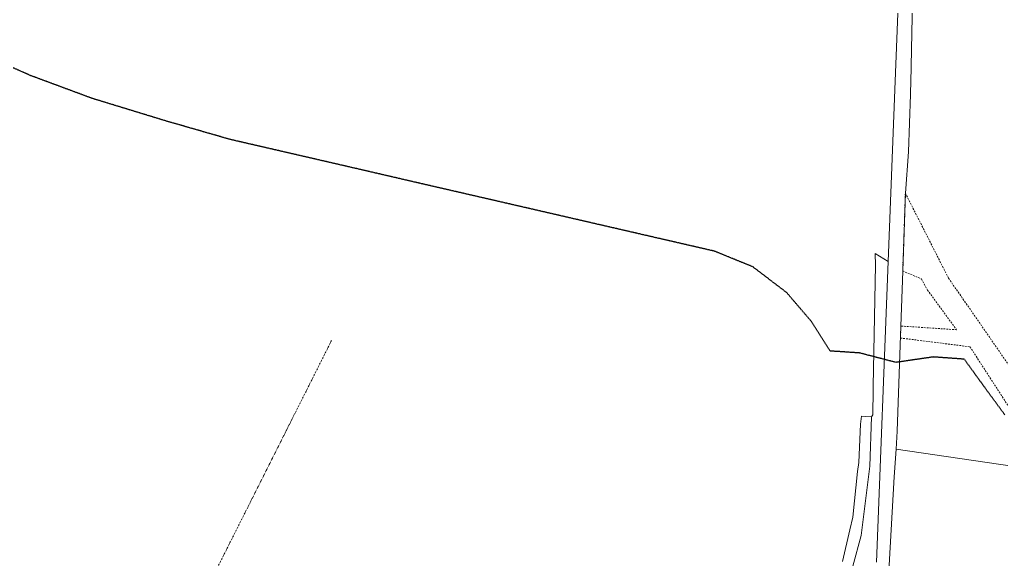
# Model space of a CAD drawing. Header units: metres. Extents: x 256054 to 262066, y 6173540 to 6179224.
# Drawn here: x 258086 to 259823, y 6176089 to 6177043 of the extents above; entities that cross this region are included whole.
import ezdxf

# ---------------------------------------------------------------- set-up
doc = ezdxf.new("R2010")
doc.units = ezdxf.units.M
for name, pattern in [('Cable Exist OH', [1, 1, 0]), ('Dash', [5, 3, -2]), ('DASHED', [19.05, 12.7, -6.35]), ('PHANTOMX2', [5.6, 2.5, -0.5, 0.15, -0.5, 0.15, -0.5, 0.15, -0.5, 0.15, -0.5])]:
    doc.linetypes.add(name, pattern=pattern)
for name, color, linetype, lineweight in [('Cadastre Easements_SP_EXT', 96, 'DASHED', 15), ('Cadastre Land Parcels_SP_EXT', 96, 'Continuous', 15), ('Cadastre Roads_SP_EXT', 54, 'Continuous', 15), ('Mains_TR_EXT', 211, 'Continuous', 25), ('Services_SP_EXT', 42, 'PHANTOMX2', 20)]:
    doc.layers.add(name, color=color, linetype=linetype, lineweight=lineweight)

msp = doc.modelspace()

# ---------------------------------------------------------------- linework, layer by layer
at = {"layer": 'Cadastre Easements_SP_EXT', "linetype": 'Dash'}
msp.add_lwpolyline([(259729.2, 6176586.5), (259722.2, 6176600.3), (259653, 6176736.5), (259648.3, 6176599.1), (259681.3, 6176585), (259692, 6176565.3), (259743.6, 6176495.1), (259645.2, 6176501.7), (259644.3, 6176480.5), (259767.2, 6176465), (259910.5, 6176244), (259932.3, 6176212.5), (260361.3, 6175590.5), (260528.8, 6175357.3), (260545.6, 6175334.2), (260552.7, 6175323.5), (260572, 6175329.7), (260573.6, 6175335.7), (260580.3, 6175361), (260586.8, 6175385.3), (260496.4, 6175484.2), (260399.2, 6175621.6), (259973.1, 6176234.8), (259729.2, 6176586.5)], close=True, dxfattribs=at)
at = {"layer": 'Cadastre Land Parcels_SP_EXT', "linetype": 'Continuous'}
for points in [[(259601.7, 6176084.3), (259622.4, 6176615.8), (259599.8, 6176629.7), (259600.1, 6176609.4), (259596.2, 6176395.4), (259596.1, 6176389), (259595.5, 6176344.9), (259593, 6176341.1), (259590.4, 6176253.8), (259574.6, 6176131.3), (259560.3, 6176077.2)], [(259910.5, 6176244), (259636.6, 6176284.3), (259633.3, 6176235.3), (259624.6, 6176079.3), (259621.5, 6176060.1), (259582.8, 6175873.5), (259768.1, 6175783.1), (259812.7, 6175948.1), (259964.6, 6175900.4)]]:
    msp.add_lwpolyline(points, dxfattribs=at)
at = {"layer": 'Cadastre Roads_SP_EXT', "linetype": 'Continuous'}
for points in [[(259650.7, 6177339.1), (259634.8, 6176934.5), (259622.4, 6176615.8), (259601.7, 6176084.3)], [(259624.6, 6176079.3), (259633.3, 6176235.3), (259636.6, 6176284.3), (259637.3, 6176294.5), (259638.3, 6176315.9), (259645.2, 6176501.7), (259648.3, 6176598.4), (259648.3, 6176599.1), (259653, 6176736.6), (259658.5, 6176809.4), (259662.1, 6176910.7), (259662.2, 6176914.9), (259662.6, 6176932), (259667.4, 6177165.1)], [(259560.3, 6176077.2), (259574.6, 6176131.3), (259590.4, 6176253.8), (259593, 6176341.1), (259582.7, 6176341.9), (259575.5, 6176342.6), (259573.6, 6176328.1), (259570.8, 6176260.6), (259568.5, 6176244.3), (259560.1, 6176163.8), (259554.9, 6176141.4), (259542, 6176085.7)]]:
    msp.add_lwpolyline(points, dxfattribs=at)
at = {"layer": 'Mains_TR_EXT', "linetype": 'Cable Exist OH'}
msp.add_lwpolyline([(259829, 6176344.5), (259781.7, 6176409.2), (259757.2, 6176443.1), (259702.5, 6176447), (259636.2, 6176437.4), (259572, 6176454.1), (259519.9, 6176457.5), (259486, 6176510.7), (259443, 6176560.8), (259383.3, 6176606.3), (259315.5, 6176633.9), (259205.7, 6176659.2), (259100.2, 6176683.5), (258996.1, 6176707.5), (258894.9, 6176730.8), (258798.3, 6176753), (258687.9, 6176778.6), (258566.1, 6176806.7), (258458.5, 6176831.5), (258343.2, 6176864.7), (258214.7, 6176904), (258105.9, 6176944.3), (258011.4, 6176986.3)], dxfattribs=at)
at = {"layer": 'Services_SP_EXT'}
msp.add_lwpolyline([(258638.2, 6176476.3), (258176.5, 6175558.2)], dxfattribs=at)

doc.saveas('drawing.dxf')
